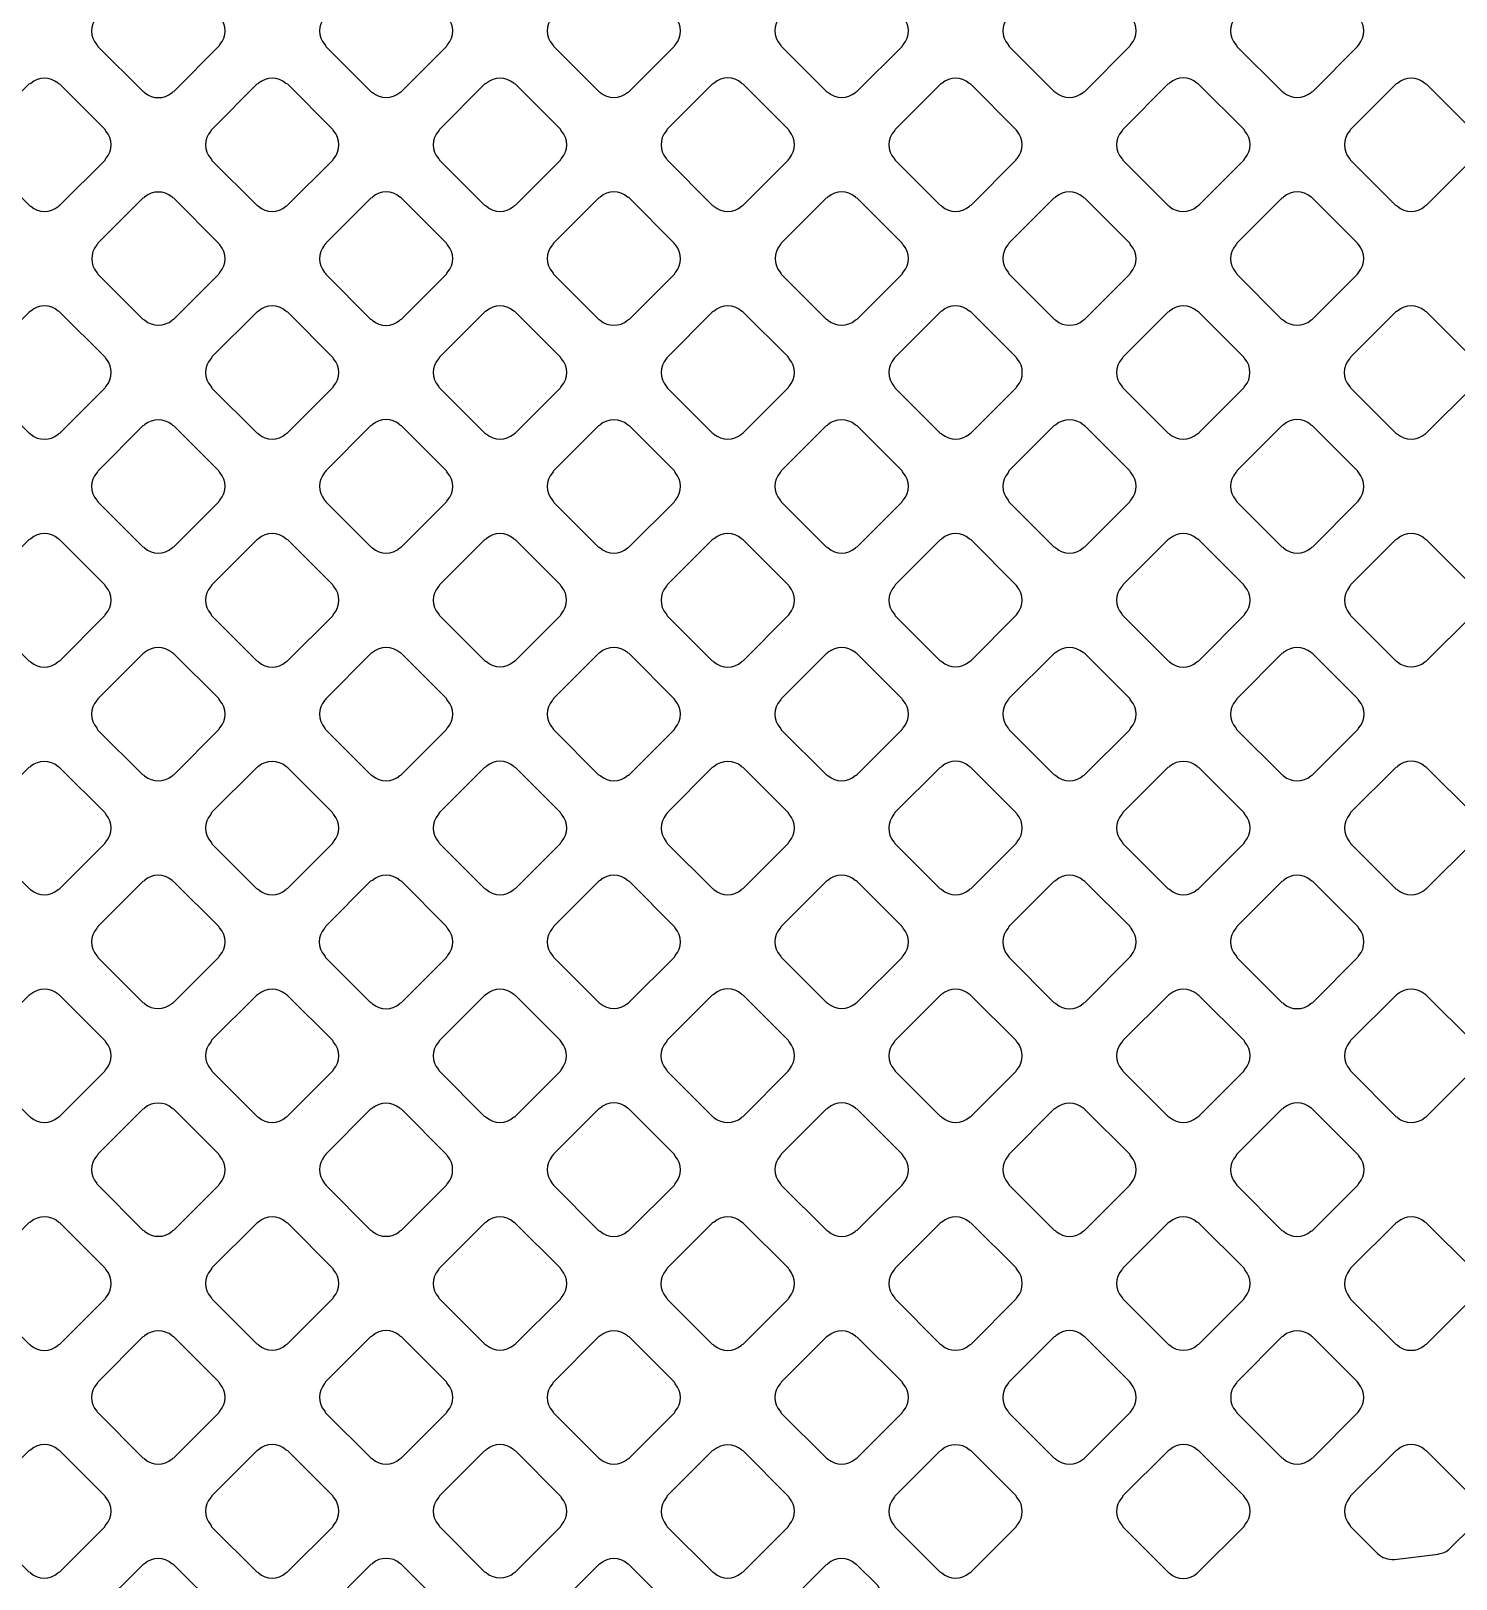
# Model space of a CAD drawing. Extents: x 3811 to 4077, y -444 to -307.
# Drawn here: x 3993.058 to 3994.406, y -382.232 to -380.767 of the extents above; entities that cross this region are included whole.
import ezdxf

# ---------------------------------------------------------------- set-up
doc = ezdxf.new("R2010")
doc.units = 0
doc.layers.add('gbr-dxf', color=7, linetype='Continuous')

msp = doc.modelspace()

# ---------------------------------------------------------------- linework, layer by layer
at = {"layer": 'gbr-dxf', "linetype": 'Continuous'}
for points in [[(3993.1199, -380.7546, 0.379249), (3993.1199, -380.7805, -0.092348), (3993.1209, -380.7821), (3993.1634, -380.8246, -0.10399), (3993.1652, -380.8257, 0.379308), (3993.1911, -380.8257, -0.09601), (3993.1928, -380.8247), (3993.2355, -380.782, -0.095916), (3993.2364, -380.7804, 0.379422), (3993.2364, -380.7545, -0.087784), (3993.2355, -380.753), (3993.1927, -380.7102, -0.092233), (3993.1912, -380.7093, 0.3795), (3993.1652, -380.7092, -0.096969), (3993.1636, -380.7102), (3993.1209, -380.7529, -0.096509)], [(3993.3355, -380.7545, 0.379605), (3993.3356, -380.7804, -0.103917), (3993.3366, -380.7822), (3993.379, -380.8246, -0.10046), (3993.3807, -380.8256, 0.37981), (3993.4067, -380.8256, -0.096625), (3993.4083, -380.8247), (3993.4509, -380.7821, -0.096111), (3993.4518, -380.7805, 0.37981), (3993.4518, -380.7545, -0.107999), (3993.4508, -380.7526), (3993.4084, -380.7102, -0.096314), (3993.4067, -380.7092, 0.379297), (3993.3808, -380.7092, -0.096355), (3993.3791, -380.7102), (3993.3365, -380.7528, -0.096423)], [(3993.551, -380.7804, -0.096475), (3993.552, -380.782), (3993.5946, -380.8246, -0.092187), (3993.5962, -380.8256, 0.37889), (3993.6221, -380.8256, -0.096117), (3993.6238, -380.8246), (3993.6664, -380.782, -0.095895), (3993.6674, -380.7803, 0.379201), (3993.6673, -380.7544, -0.10047), (3993.6663, -380.7527), (3993.624, -380.7103, -0.10399), (3993.6222, -380.7093, 0.379731), (3993.5962, -380.7093, -0.096458), (3993.5946, -380.7103), (3993.552, -380.7528, -0.096857), (3993.5511, -380.7544, 0.3795)], [(3993.7665, -380.7803, -0.10047), (3993.7675, -380.782), (3993.8101, -380.8246, -0.096332), (3993.8118, -380.8256, 0.37981), (3993.8377, -380.8256, -0.096625), (3993.8394, -380.8246), (3993.8819, -380.7821, -0.096111), (3993.8829, -380.7805, 0.37981), (3993.8829, -380.7545, -0.096458), (3993.8819, -380.7529), (3993.8393, -380.7103, -0.100499), (3993.8376, -380.7093, 0.379731), (3993.8116, -380.7093, -0.096458), (3993.81, -380.7103), (3993.7675, -380.7527, -0.096627), (3993.7665, -380.7543, 0.379731)], [(3993.9821, -380.7804, -0.104392), (3993.9831, -380.7822), (3994.0254, -380.8246, -0.100151), (3994.0272, -380.8256, 0.379308), (3994.0531, -380.8256, -0.09601), (3994.0548, -380.8247), (3994.0974, -380.782, -0.096227), (3994.0984, -380.7803, 0.379191), (3994.0984, -380.7544, -0.092029), (3994.0974, -380.7528), (3994.0548, -380.7102, -0.096539), (3994.0532, -380.7093, 0.379249), (3994.0272, -380.7093, -0.096458), (3994.0256, -380.7103), (3993.983, -380.7528, -0.096627), (3993.9821, -380.7545, 0.379731)], [(3994.1975, -380.7803, -0.104392), (3994.1986, -380.7821), (3994.2411, -380.8246, -0.100476), (3994.2428, -380.8256, 0.37981), (3994.2688, -380.8256, -0.096625), (3994.2704, -380.8247), (3994.3129, -380.7822, -0.096332), (3994.3139, -380.7805, 0.37981), (3994.3139, -380.7545, -0.108153), (3994.3128, -380.7527), (3994.2703, -380.7102, -0.096111), (3994.2687, -380.7092, 0.379731), (3994.2427, -380.7092, -0.096458), (3994.2411, -380.7102), (3994.1985, -380.7527, -0.096627), (3994.1975, -380.7544, 0.379731)], [(3993.0122, -380.8882, -0.09253), (3993.0132, -380.8898), (3993.0559, -380.9325, -0.088207), (3993.0574, -380.9334, 0.379308), (3993.0834, -380.9335, -0.096117), (3993.085, -380.9325), (3993.1277, -380.8898, -0.096227), (3993.1286, -380.8882, 0.379191), (3993.1286, -380.8623, -0.087916), (3993.1277, -380.8608), (3993.0849, -380.818, -0.092187), (3993.0833, -380.817, 0.379249), (3993.0574, -380.8171, -0.096458), (3993.0557, -380.818), (3993.0132, -380.8606, -0.096857), (3993.0122, -380.8622, 0.379731)], [(3993.2277, -380.8623, 0.379605), (3993.2278, -380.8882, -0.104293), (3993.2288, -380.89), (3993.2712, -380.9324, -0.100824), (3993.2729, -380.9334, 0.37981), (3993.2989, -380.9334, -0.096625), (3993.3005, -380.9325), (3993.3432, -380.8898, -0.096332), (3993.3441, -380.8882, 0.37981), (3993.3441, -380.8622, -0.092348), (3993.3432, -380.8607), (3993.3006, -380.818, -0.096111), (3993.2989, -380.8171, 0.379297), (3993.273, -380.817, -0.096367), (3993.2713, -380.818), (3993.2287, -380.8606, -0.096423)], [(3993.4432, -380.8882, -0.096117), (3993.4442, -380.8898), (3993.4866, -380.9323, -0.107634), (3993.4885, -380.9333, 0.37889), (3993.5144, -380.9333, -0.096117), (3993.5161, -380.9323), (3993.5586, -380.8897, -0.095895), (3993.5596, -380.8881, 0.378934), (3993.5596, -380.8622, -0.100154), (3993.5586, -380.8605), (3993.5162, -380.818, -0.103746), (3993.5144, -380.817, 0.379206), (3993.4885, -380.817, -0.096723), (3993.4868, -380.818), (3993.4442, -380.8606, -0.096627), (3993.4432, -380.8622, 0.3795)], [(3993.6587, -380.8881, -0.087916), (3993.6596, -380.8896), (3993.7026, -380.9326, -0.083), (3993.704, -380.9335, 0.379169), (3993.7299, -380.9334, -0.096625), (3993.7316, -380.9325), (3993.7742, -380.8898, -0.096111), (3993.7752, -380.8881, 0.37981), (3993.7752, -380.8622, -0.09253), (3993.7743, -380.8606), (3993.7316, -380.8179, -0.096423), (3993.7299, -380.8169, 0.379731), (3993.704, -380.8169, -0.096458), (3993.7023, -380.8179), (3993.6597, -380.8605, -0.096627), (3993.6587, -380.8622, 0.379523)], [(3993.8743, -380.8882, -0.087613), (3993.8752, -380.8897), (3993.9178, -380.9323, -0.100073), (3993.9195, -380.9333, 0.379201), (3993.9455, -380.9333, -0.096625), (3993.9471, -380.9323), (3993.9896, -380.8898, -0.096111), (3993.9906, -380.8882, 0.379451), (3993.9906, -380.8622, -0.092029), (3993.9896, -380.8606), (3993.947, -380.818, -0.096539), (3993.9454, -380.8171, 0.379249), (3993.9195, -380.8171, -0.096458), (3993.9178, -380.8181), (3993.8753, -380.8606, -0.096627), (3993.8743, -380.8622, 0.3795)], [(3994.0897, -380.8622, 0.379249), (3994.0897, -380.8882, -0.096625), (3994.0907, -380.8898), (3994.1334, -380.9325, -0.092233), (3994.1349, -380.9335, 0.37981), (3994.1609, -380.9335, -0.095956), (3994.1626, -380.9325), (3994.2053, -380.8898, -0.096111), (3994.2063, -380.8881, 0.379308), (3994.2063, -380.8622, -0.083262), (3994.2054, -380.8608), (3994.1624, -380.8178, -0.087865), (3994.1609, -380.8169, 0.379112), (3994.135, -380.8169, -0.096614), (3994.1334, -380.8179), (3994.0907, -380.8606, -0.096195)], [(3994.3053, -380.8882, -0.096723), (3994.3063, -380.8899), (3994.3487, -380.9322, -0.108515), (3994.3505, -380.9333, 0.37981), (3994.3765, -380.9333, -0.095956), (3994.3781, -380.9323), (3994.4206, -380.8898, -0.096111), (3994.4216, -380.8882, 0.37981), (3994.4216, -380.8622, -0.099964), (3994.4206, -380.8605), (3994.3783, -380.8181, -0.104264), (3994.3765, -380.8171, 0.379731), (3994.3505, -380.8171, -0.096723), (3994.3488, -380.8181), (3994.3063, -380.8606, -0.096627), (3994.3053, -380.8622, 0.379731)], [(3993.12, -380.996, -0.087946), (3993.1209, -380.9975), (3993.1635, -381.0401, -0.100442), (3993.1653, -381.0411, 0.379422), (3993.1912, -381.0411, -0.096625), (3993.1929, -381.0401), (3993.2354, -380.9976, -0.096111), (3993.2363, -380.996, 0.379451), (3993.2363, -380.97, -0.092029), (3993.2354, -380.9685), (3993.1927, -380.9258, -0.095895), (3993.1911, -380.9248, 0.378645), (3993.1652, -380.9248, -0.096355), (3993.1635, -380.9258), (3993.121, -380.9684, -0.096423), (3993.12, -380.97, 0.378964)], [(3993.3355, -380.996, -0.10047), (3993.3365, -380.9977), (3993.3789, -381.0402, -0.096111), (3993.3806, -381.0412, 0.379308), (3993.4065, -381.0412, -0.09601), (3993.4082, -381.0402), (3993.4508, -380.9975, -0.096328), (3993.4518, -380.9959, 0.378952), (3993.4518, -380.97, -0.09601), (3993.4509, -380.9683), (3993.4081, -380.9256, -0.083374), (3993.4067, -380.9247, 0.37947), (3993.3808, -380.9247, -0.096723), (3993.3791, -380.9257), (3993.3365, -380.9684, -0.096627), (3993.3355, -380.97, 0.379731)], [(3993.551, -380.9699, 0.379249), (3993.551, -380.9959, -0.104293), (3993.552, -380.9977), (3993.5945, -381.0401, -0.100824), (3993.5962, -381.0411, 0.37981), (3993.6222, -381.0411, -0.096625), (3993.6238, -381.0402), (3993.6664, -380.9976, -0.096111), (3993.6674, -380.996, 0.379451), (3993.6674, -380.97, -0.107475), (3993.6663, -380.9682), (3993.6238, -380.9256, -0.095824), (3993.6221, -380.9247, 0.378939), (3993.5962, -380.9247, -0.096614), (3993.5946, -380.9257), (3993.5519, -380.9683, -0.096527)], [(3993.7666, -380.9959, -0.096475), (3993.7675, -380.9976), (3993.8101, -381.0402, -0.092244), (3993.8117, -381.0411, 0.379201), (3993.8376, -381.0411, -0.096625), (3993.8393, -381.0401), (3993.8819, -380.9975, -0.096111), (3993.8829, -380.9959, 0.379308), (3993.8829, -380.9699, -0.100402), (3993.8819, -380.9682), (3993.8395, -380.9258, -0.104677), (3993.8377, -380.9248, 0.37947), (3993.8117, -380.9248, -0.096458), (3993.8101, -380.9258), (3993.7675, -380.9683, -0.096857), (3993.7666, -380.97, 0.3795)], [(3993.982, -380.9699, 0.379249), (3993.9821, -380.9958, -0.10047), (3993.9831, -380.9976), (3994.0257, -381.0401, -0.096111), (3994.0273, -381.0411, 0.37981), (3994.0533, -381.0411, -0.095956), (3994.0549, -381.0401), (3994.0974, -380.9977, -0.096332), (3994.0984, -380.996, 0.379308), (3994.0984, -380.9701, -0.095968), (3994.0974, -380.9684), (3994.0548, -380.9258, -0.100093), (3994.0531, -380.9248, 0.379112), (3994.0271, -380.9248, -0.096614), (3994.0255, -380.9258), (3993.983, -380.9682, -0.096195)], [(3994.1976, -380.996, -0.100399), (3994.1986, -380.9977), (3994.241, -381.0402, -0.096627), (3994.2427, -381.0411, 0.37981), (3994.2686, -381.0411, -0.096625), (3994.2703, -381.0402), (3994.3129, -380.9976, -0.096332), (3994.3139, -380.9959, 0.37981), (3994.3139, -380.9699, -0.096625), (3994.3129, -380.9683), (3994.2702, -380.9256, -0.083651), (3994.2688, -380.9247, 0.379731), (3994.2428, -380.9247, -0.096458), (3994.2412, -380.9257), (3994.1985, -380.9684, -0.096857), (3994.1976, -380.97, 0.379731)], [(3993.0122, -381.0779, 0.378889), (3993.0122, -381.1038, -0.087947), (3993.0131, -381.1053), (3993.0559, -381.1481, -0.083596), (3993.0574, -381.149, 0.379639), (3993.0833, -381.149, -0.096625), (3993.085, -381.148), (3993.1277, -381.1053, -0.096111), (3993.1287, -381.1037, 0.379451), (3993.1287, -381.0777, -0.092029), (3993.1277, -381.0761), (3993.0851, -381.0335, -0.095895), (3993.0834, -381.0325, 0.378645), (3993.0575, -381.0325, -0.096355), (3993.0559, -381.0335), (3993.0131, -381.0762, -0.095997)], [(3993.2278, -381.1037, -0.10047), (3993.2288, -381.1054), (3993.2713, -381.1478, -0.096111), (3993.2729, -381.1488, 0.37981), (3993.2989, -381.1488, -0.095956), (3993.3005, -381.1478), (3993.343, -381.1053, -0.096332), (3993.344, -381.1037, 0.37981), (3993.344, -381.0777, -0.096625), (3993.343, -381.0761), (3993.3006, -381.0336, -0.100151), (3993.2988, -381.0326, 0.379731), (3993.2729, -381.0326, -0.096458), (3993.2712, -381.0336), (3993.2288, -381.076, -0.096627), (3993.2278, -381.0777, 0.379731)], [(3993.4431, -381.1037, -0.092139), (3993.4441, -381.1053), (3993.4867, -381.1479, -0.104264), (3993.4885, -381.1489, 0.37981), (3993.5144, -381.1489, -0.096625), (3993.5161, -381.1479), (3993.5587, -381.1053, -0.096111), (3993.5597, -381.1037, 0.37981), (3993.5597, -381.0777, -0.088014), (3993.5588, -381.0762), (3993.5159, -381.0334, -0.092289), (3993.5144, -381.0325, 0.379731), (3993.4884, -381.0325, -0.096723), (3993.4868, -381.0335), (3993.4441, -381.0761, -0.096627), (3993.4431, -381.0778, 0.379731)], [(3993.6588, -381.1037, -0.10047), (3993.6598, -381.1054), (3993.7023, -381.1479, -0.096111), (3993.7039, -381.1489, 0.37981), (3993.7299, -381.1489, -0.095956), (3993.7315, -381.1479), (3993.7741, -381.1053, -0.096332), (3993.7751, -381.1036, 0.379511), (3993.7751, -381.0777, -0.096117), (3993.7742, -381.076), (3993.7316, -381.0335, -0.099933), (3993.7299, -381.0325, 0.379206), (3993.704, -381.0325, -0.096723), (3993.7023, -381.0335), (3993.6598, -381.0761, -0.096627), (3993.6588, -381.0777, 0.379731)], [(3993.8742, -381.1037, -0.083622), (3993.8751, -381.1051), (3993.9179, -381.148, -0.095686), (3993.9196, -381.1489, 0.379169), (3993.9455, -381.1489, -0.096625), (3993.9471, -381.1479), (3993.9897, -381.1053, -0.096332), (3993.9907, -381.1037, 0.37981), (3993.9907, -381.0777, -0.096723), (3993.9897, -381.0761), (3993.9471, -381.0335, -0.100519), (3993.9454, -381.0325, 0.379731), (3993.9194, -381.0325, -0.096458), (3993.9178, -381.0335), (3993.8752, -381.0761, -0.096627), (3993.8742, -381.0777, 0.379523)], [(3994.0898, -381.1037, -0.091954), (3994.0908, -381.1053), (3994.1335, -381.148, -0.087638), (3994.1349, -381.1489, 0.37981), (3994.1609, -381.1489, -0.096625), (3994.1626, -381.1479), (3994.2051, -381.1053, -0.096111), (3994.2061, -381.1037, 0.37981), (3994.2061, -381.0777, -0.088014), (3994.2052, -381.0762), (3994.1625, -381.0335, -0.092289), (3994.161, -381.0326, 0.379731), (3994.135, -381.0326, -0.096723), (3994.1333, -381.0336), (3994.0908, -381.0761, -0.096857), (3994.0898, -381.0777, 0.379731)], [(3994.3052, -381.1037, -0.092052), (3994.3061, -381.1053), (3994.3488, -381.1479, -0.103973), (3994.3506, -381.1489, 0.379422), (3994.3765, -381.1489, -0.096625), (3994.3782, -381.1479), (3994.4208, -381.1053, -0.096332), (3994.4217, -381.1037, 0.379451), (3994.4218, -381.0777, -0.087613), (3994.4208, -381.0762), (3994.378, -381.0334, -0.091578), (3994.3764, -381.0324, 0.379249), (3994.3505, -381.0325, -0.096723), (3994.3488, -381.0335), (3994.3062, -381.0761, -0.096627), (3994.3052, -381.0778, 0.379357)], [(3993.1199, -381.1856, 0.379249), (3993.1199, -381.2116, -0.083792), (3993.1208, -381.213), (3993.1635, -381.2556, -0.096627), (3993.1651, -381.2566, 0.37981), (3993.1911, -381.2566, -0.096625), (3993.1927, -381.2556), (3993.2354, -381.213, -0.096111), (3993.2363, -381.2114, 0.379451), (3993.2363, -381.1854, -0.096259), (3993.2354, -381.1838), (3993.1929, -381.1413, -0.100073), (3993.1911, -381.1403, 0.378939), (3993.1652, -381.1403, -0.096259), (3993.1636, -381.1413), (3993.1209, -381.184, -0.096539)], [(3993.3355, -381.2114, -0.096475), (3993.3365, -381.213), (3993.3791, -381.2557, -0.092289), (3993.3807, -381.2567, 0.37981), (3993.4067, -381.2567, -0.096625), (3993.4083, -381.2557), (3993.4508, -381.2132, -0.096332), (3993.4518, -381.2116, 0.37981), (3993.4518, -381.1856, -0.10047), (3993.4508, -381.1839), (3993.4081, -381.1412, -0.088202), (3993.4066, -381.1402, 0.379731), (3993.3806, -381.1402, -0.096458), (3993.379, -381.1412), (3993.3365, -381.1838, -0.096627), (3993.3355, -381.1854, 0.379731)], [(3993.551, -381.2115, -0.103999), (3993.552, -381.2133), (3993.5944, -381.2557, -0.099849), (3993.5962, -381.2567, 0.37889), (3993.6221, -381.2567, -0.096117), (3993.6237, -381.2557), (3993.6664, -381.213, -0.095895), (3993.6674, -381.2114, 0.379201), (3993.6673, -381.1854, -0.092348), (3993.6664, -381.1839), (3993.6238, -381.1413, -0.096111), (3993.6222, -381.1403, 0.379731), (3993.5962, -381.1403, -0.096458), (3993.5946, -381.1413), (3993.552, -381.1839, -0.096627), (3993.551, -381.1855, 0.3795)], [(3993.7665, -381.2114, -0.108153), (3993.7676, -381.2132), (3993.81, -381.2556, -0.10399), (3993.8118, -381.2566, 0.37981), (3993.8377, -381.2566, -0.095956), (3993.8394, -381.2557), (3993.8819, -381.2131, -0.096332), (3993.8829, -381.2115, 0.379511), (3993.8829, -381.1855, -0.104473), (3993.8819, -381.1837), (3993.8394, -381.1413, -0.107923), (3993.8376, -381.1403, 0.379206), (3993.8116, -381.1403, -0.096458), (3993.81, -381.1413), (3993.7675, -381.1837, -0.096627), (3993.7665, -381.1854, 0.379731)], [(3993.9821, -381.1855, 0.378939), (3993.9821, -381.2114, -0.096614), (3993.983, -381.2131), (3994.0256, -381.2557, -0.092413), (3994.0272, -381.2566, 0.379201), (3994.0532, -381.2566, -0.095956), (3994.0548, -381.2556), (3994.0974, -381.213, -0.096111), (3994.0984, -381.2114, 0.37981), (3994.0984, -381.1854, -0.100399), (3994.0974, -381.1837), (3994.055, -381.1414, -0.104691), (3994.0532, -381.1403, 0.3795), (3994.0273, -381.1403, -0.096614), (3994.0256, -381.1413), (3993.983, -381.1839, -0.096539)], [(3994.1975, -381.2114, -0.096117), (3994.1985, -381.213), (3994.2413, -381.2557, -0.091578), (3994.2428, -381.2567, 0.379201), (3994.2688, -381.2567, -0.096625), (3994.2704, -381.2557), (3994.3129, -381.2132, -0.096111), (3994.3139, -381.2116, 0.379451), (3994.3139, -381.1856, -0.100588), (3994.3129, -381.1839), (3994.2701, -381.1411, -0.087648), (3994.2687, -381.1402, 0.379249), (3994.2427, -381.1402, -0.096458), (3994.2411, -381.1412), (3994.1985, -381.1838, -0.096627), (3994.1976, -381.1854, 0.3795)], [(3993.0121, -381.3193, -0.100266), (3993.0131, -381.321), (3993.0556, -381.3635, -0.095701), (3993.0573, -381.3645, 0.379169), (3993.0832, -381.3645, -0.095956), (3993.0849, -381.3635), (3993.1276, -381.3208, -0.096332), (3993.1285, -381.3192, 0.37981), (3993.1285, -381.2932, -0.096625), (3993.1276, -381.2916), (3993.0851, -381.2491, -0.100151), (3993.0834, -381.2481, 0.379731), (3993.0574, -381.2481, -0.096458), (3993.0557, -381.2491), (3993.0131, -381.2917, -0.096627), (3993.0121, -381.2934, 0.379523)], [(3993.2277, -381.3192, -0.096507), (3993.2286, -381.3208), (3993.2714, -381.3635, -0.092398), (3993.2729, -381.3645, 0.379422), (3993.2989, -381.3645, -0.096625), (3993.3005, -381.3635), (3993.3432, -381.3209, -0.096111), (3993.3441, -381.3192, 0.379308), (3993.3442, -381.2933, -0.099971), (3993.3432, -381.2916), (3993.3006, -381.249, -0.103973), (3993.2988, -381.248, 0.37947), (3993.2729, -381.248, -0.096723), (3993.2712, -381.249), (3993.2287, -381.2916, -0.096857), (3993.2277, -381.2932, 0.379357)], [(3993.4432, -381.2933, 0.379249), (3993.4432, -381.3192, -0.088014), (3993.4442, -381.3207), (3993.4867, -381.3633, -0.100824), (3993.4885, -381.3643, 0.37981), (3993.5144, -381.3643, -0.096625), (3993.5161, -381.3633), (3993.5586, -381.3208, -0.096332), (3993.5595, -381.3192, 0.379308), (3993.5596, -381.2933, -0.092052), (3993.5586, -381.2917), (3993.516, -381.2491, -0.096328), (3993.5144, -381.2481, 0.379112), (3993.4884, -381.2481, -0.096614), (3993.4868, -381.2491), (3993.4442, -381.2917, -0.096539)], [(3993.6587, -381.3192, -0.096625), (3993.6596, -381.3209), (3993.7023, -381.3636, -0.092233), (3993.7039, -381.3645, 0.37981), (3993.7299, -381.3645, -0.095956), (3993.7315, -381.3635), (3993.7742, -381.3208, -0.096332), (3993.7752, -381.3192, 0.37981), (3993.7752, -381.2932, -0.083317), (3993.7743, -381.2918), (3993.7314, -381.2489, -0.088202), (3993.7299, -381.248, 0.379731), (3993.704, -381.248, -0.096458), (3993.7023, -381.2489), (3993.6596, -381.2916, -0.096627), (3993.6587, -381.2933, 0.379731)], [(3993.8743, -381.3192, -0.096458), (3993.8753, -381.3209), (3993.9176, -381.3633, -0.108174), (3993.9195, -381.3643, 0.37981), (3993.9455, -381.3643, -0.096625), (3993.9471, -381.3633), (3993.9896, -381.3208, -0.096111), (3993.9906, -381.3192, 0.379511), (3993.9906, -381.2932, -0.100575), (3993.9896, -381.2915), (3993.9472, -381.2491, -0.104029), (3993.9454, -381.2481, 0.379206), (3993.9195, -381.2481, -0.096723), (3993.9178, -381.2491), (3993.8753, -381.2916, -0.096857), (3993.8743, -381.2933, 0.379731)], [(3994.0897, -381.3192, -0.08785), (3994.0906, -381.3207), (3994.1336, -381.3636, -0.083725), (3994.135, -381.3645, 0.379201), (3994.1609, -381.3645, -0.095956), (3994.1626, -381.3635), (3994.2053, -381.3208, -0.096111), (3994.2063, -381.3192, 0.379308), (3994.2063, -381.2932, -0.092315), (3994.2053, -381.2917), (3994.1626, -381.2489, -0.096527), (3994.1609, -381.248, 0.37947), (3994.135, -381.248, -0.096458), (3994.1333, -381.2489), (3994.0907, -381.2916, -0.096857), (3994.0897, -381.2932, 0.3795)], [(3994.3053, -381.3192, -0.087613), (3994.3062, -381.3207), (3994.3489, -381.3634, -0.099849), (3994.3506, -381.3644, 0.378633), (3994.3766, -381.3644, -0.096261), (3994.3782, -381.3635), (3994.4208, -381.3209, -0.096036), (3994.4217, -381.3192, 0.378798), (3994.4217, -381.2933, -0.092315), (3994.4208, -381.2918), (3994.3781, -381.2491, -0.095916), (3994.3765, -381.2481, 0.379778), (3994.3505, -381.2481, -0.096458), (3994.3488, -381.2491), (3994.3063, -381.2916, -0.096627), (3994.3053, -381.2933, 0.3795)], [(3993.1198, -381.427, -0.095883), (3993.1207, -381.4287), (3993.1633, -381.4712, -0.107585), (3993.1652, -381.4723, 0.378847), (3993.1911, -381.4723, -0.096117), (3993.1927, -381.4713), (3993.2354, -381.4286, -0.096206), (3993.2364, -381.427, 0.379201), (3993.2363, -381.4011, -0.100399), (3993.2353, -381.3993), (3993.1928, -381.3568, -0.10437), (3993.191, -381.3558, 0.379762), (3993.1651, -381.3558, -0.096225), (3993.1634, -381.3568), (3993.1208, -381.3994, -0.096527), (3993.1198, -381.4011, 0.378789)], [(3993.3355, -381.427, -0.092348), (3993.3364, -381.4286), (3993.3791, -381.4713, -0.088202), (3993.3806, -381.4722, 0.37981), (3993.4066, -381.4722, -0.095956), (3993.4082, -381.4712), (3993.4508, -381.4286, -0.096332), (3993.4518, -381.4269, 0.37981), (3993.4518, -381.401, -0.104392), (3993.4508, -381.3992), (3993.4083, -381.3567, -0.092233), (3993.4067, -381.3558, 0.379731), (3993.3808, -381.3558, -0.096458), (3993.3791, -381.3567), (3993.3365, -381.3994, -0.096627), (3993.3355, -381.4011, 0.379731)], [(3993.551, -381.4269, -0.095968), (3993.5519, -381.4285), (3993.5947, -381.4713, -0.092456), (3993.5963, -381.4722, 0.379422), (3993.6222, -381.4722, -0.095956), (3993.6238, -381.4712), (3993.6663, -381.4287, -0.096111), (3993.6673, -381.4271, 0.37981), (3993.6673, -381.4011, -0.100399), (3993.6663, -381.3994), (3993.6236, -381.3567, -0.088207), (3993.6221, -381.3558, 0.379357), (3993.5962, -381.3557, -0.096614), (3993.5945, -381.3567), (3993.552, -381.3993, -0.096527), (3993.551, -381.4009, 0.379)], [(3993.7665, -381.427, -0.103917), (3993.7676, -381.4288), (3993.8099, -381.4712, -0.10046), (3993.8117, -381.4722, 0.37981), (3993.8376, -381.4722, -0.096625), (3993.8393, -381.4712), (3993.8819, -381.4286, -0.096111), (3993.8829, -381.4269, 0.37981), (3993.8829, -381.401, -0.09253), (3993.8819, -381.3994), (3993.8393, -381.3568, -0.096627), (3993.8377, -381.3558, 0.379731), (3993.8117, -381.3558, -0.096723), (3993.8101, -381.3568), (3993.7675, -381.3994, -0.096857), (3993.7665, -381.401, 0.379731)], [(3993.982, -381.4268, -0.107803), (3993.9831, -381.4287), (3994.0255, -381.4711, -0.103973), (3994.0273, -381.4722, 0.379422), (3994.0533, -381.4722, -0.096625), (3994.0549, -381.4712), (3994.0974, -381.4287, -0.096111), (3994.0984, -381.427, 0.379511), (3994.0984, -381.4011, -0.104256), (3994.0974, -381.3993), (3994.055, -381.3568, -0.108072), (3994.0531, -381.3558, 0.378645), (3994.0272, -381.3558, -0.095862), (3994.0255, -381.3568), (3993.983, -381.3993, -0.096423), (3993.982, -381.4009, 0.379)], [(3994.1975, -381.4011, 0.378406), (3994.1975, -381.427, -0.087946), (3994.1984, -381.4285), (3994.2414, -381.4714, -0.08311), (3994.2428, -381.4723, 0.378547), (3994.2687, -381.4723, -0.095883), (3994.2703, -381.4713), (3994.3131, -381.4286, -0.095628), (3994.3141, -381.4269, 0.379011), (3994.3141, -381.401, -0.092315), (3994.3131, -381.3994), (3994.2704, -381.3568, -0.096527), (3994.2688, -381.3558, 0.379083), (3994.2428, -381.3558, -0.09601), (3994.2412, -381.3567), (3994.1985, -381.3995, -0.096301)], [(3993.0121, -381.5347, -0.096625), (3993.0131, -381.5364), (3993.0558, -381.5791, -0.092072), (3993.0573, -381.58, 0.37981), (3993.0833, -381.58, -0.096625), (3993.085, -381.5791), (3993.1276, -381.5364, -0.096332), (3993.1286, -381.5348, 0.379511), (3993.1286, -381.5088, -0.083226), (3993.1277, -381.5074), (3993.0847, -381.4645, -0.087645), (3993.0832, -381.4636, 0.379206), (3993.0573, -381.4636, -0.096458), (3993.0557, -381.4646), (3993.0131, -381.5071, -0.096627), (3993.0121, -381.5088, 0.379731)], [(3993.2277, -381.5089, 0.37903), (3993.2277, -381.5348, -0.107964), (3993.2287, -381.5367), (3993.271, -381.579, -0.103598), (3993.2728, -381.58, 0.379169), (3993.2988, -381.58, -0.096625), (3993.3004, -381.579), (3993.343, -381.5364, -0.096111), (3993.344, -381.5347, 0.379451), (3993.344, -381.5088, -0.104473), (3993.343, -381.507), (3993.3007, -381.4647, -0.10739), (3993.2988, -381.4636, 0.378939), (3993.2729, -381.4636, -0.096259), (3993.2712, -381.4646), (3993.2286, -381.5072, -0.095895)], [(3993.4431, -381.5348, -0.083317), (3993.444, -381.5362), (3993.4868, -381.579, -0.096111), (3993.4885, -381.58, 0.37981), (3993.5144, -381.58, -0.095956), (3993.5161, -381.579), (3993.5587, -381.5364, -0.096332), (3993.5597, -381.5347, 0.37981), (3993.5597, -381.5088, -0.096625), (3993.5587, -381.5071), (3993.5161, -381.4645, -0.100151), (3993.5144, -381.4635, 0.379731), (3993.4884, -381.4635, -0.096458), (3993.4868, -381.4645), (3993.4441, -381.5072, -0.096627), (3993.4431, -381.5088, 0.379731)], [(3993.6588, -381.5347, -0.09253), (3993.6597, -381.5363), (3993.7024, -381.579, -0.088207), (3993.7039, -381.5799, 0.37981), (3993.7299, -381.5799, -0.096625), (3993.7315, -381.5789), (3993.7741, -381.5363, -0.096332), (3993.7751, -381.5347, 0.37981), (3993.7751, -381.5087, -0.087784), (3993.7742, -381.5072), (3993.7315, -381.4646, -0.092233), (3993.7299, -381.4636, 0.379731), (3993.704, -381.4636, -0.096458), (3993.7023, -381.4646), (3993.6598, -381.5071, -0.096857), (3993.6588, -381.5088, 0.379731)], [(3993.8741, -381.5348, -0.092162), (3993.8751, -381.5363), (3993.9177, -381.579, -0.103923), (3993.9195, -381.58, 0.379201), (3993.9455, -381.58, -0.096625), (3993.9471, -381.579), (3993.9897, -381.5364, -0.096111), (3993.9907, -381.5347, 0.379451), (3993.9907, -381.5088, -0.087916), (3993.9898, -381.5073), (3993.947, -381.4644, -0.092187), (3993.9454, -381.4635, 0.379249), (3993.9195, -381.4635, -0.096458), (3993.9178, -381.4645), (3993.8751, -381.5072, -0.096627), (3993.8742, -381.5088, 0.3795)], [(3994.0898, -381.5347, -0.100076), (3994.0908, -381.5364), (3994.1334, -381.579, -0.096328), (3994.1351, -381.58, 0.378897), (3994.161, -381.58, -0.096031), (3994.1626, -381.5791), (3994.2053, -381.5364, -0.096036), (3994.2063, -381.5347, 0.378798), (3994.2063, -381.5088, -0.096323), (3994.2053, -381.5072), (3994.1627, -381.4646, -0.100254), (3994.161, -381.4636, 0.379778), (3994.135, -381.4636, -0.096723), (3994.1334, -381.4646), (3994.0908, -381.5071, -0.096627), (3994.0898, -381.5088, 0.379357)], [(3994.3053, -381.5348, -0.087881), (3994.3062, -381.5363), (3994.3491, -381.5792, -0.083549), (3994.3505, -381.5801, 0.379052), (3994.3765, -381.5801, -0.096117), (3994.3781, -381.5791), (3994.4209, -381.5363, -0.0953), (3994.4218, -381.5347, 0.379163), (3994.4218, -381.5088, -0.09253), (3994.4209, -381.5072), (3994.3782, -381.4645, -0.096627), (3994.3766, -381.4636, 0.379141), (3994.3506, -381.4635, -0.095487), (3994.349, -381.4645), (3994.3063, -381.5072, -0.095895), (3994.3053, -381.5089, 0.378518)], [(3993.1199, -381.6426, -0.096117), (3993.1209, -381.6442), (3993.1635, -381.6868, -0.09197), (3993.1651, -381.6878, 0.37889), (3993.191, -381.6877, -0.096117), (3993.1926, -381.6868), (3993.2353, -381.6441, -0.095895), (3993.2363, -381.6425, 0.378934), (3993.2363, -381.6165, -0.082876), (3993.2354, -381.6151), (3993.1925, -381.5723, -0.087645), (3993.1911, -381.5714, 0.379206), (3993.1651, -381.5714, -0.096458), (3993.1635, -381.5724), (3993.1209, -381.6149, -0.096627), (3993.1199, -381.6166, 0.3795)], [(3993.3353, -381.6166, 0.37903), (3993.3354, -381.6425, -0.104215), (3993.3364, -381.6443), (3993.3789, -381.6868, -0.099645), (3993.3806, -381.6878, 0.379169), (3993.4066, -381.6878, -0.095956), (3993.4082, -381.6868), (3993.4508, -381.6442, -0.096332), (3993.4518, -381.6426, 0.379308), (3993.4518, -381.6166, -0.107677), (3993.4508, -381.6148), (3993.4082, -381.5722, -0.096328), (3993.4066, -381.5713, 0.379112), (3993.3807, -381.5713, -0.096614), (3993.379, -381.5722), (3993.3363, -381.6149, -0.096539)], [(3993.551, -381.6425, -0.09601), (3993.552, -381.6441), (3993.5946, -381.6867, -0.092398), (3993.5961, -381.6877, 0.379422), (3993.6221, -381.6877, -0.096625), (3993.6237, -381.6867), (3993.6664, -381.6441, -0.096111), (3993.6673, -381.6424, 0.37981), (3993.6673, -381.6165, -0.099964), (3993.6663, -381.6148), (3993.624, -381.5724, -0.104264), (3993.6222, -381.5714, 0.3795), (3993.5962, -381.5713, -0.096614), (3993.5946, -381.5723), (3993.552, -381.6149, -0.096539), (3993.551, -381.6166, 0.378699)], [(3993.7665, -381.6164, 0.379249), (3993.7665, -381.6424, -0.100399), (3993.7675, -381.6441), (3993.8101, -381.6867, -0.096627), (3993.8118, -381.6877, 0.37981), (3993.8377, -381.6877, -0.096625), (3993.8394, -381.6867), (3993.8819, -381.6442, -0.096332), (3993.8829, -381.6426, 0.379308), (3993.8829, -381.6166, -0.095968), (3993.8819, -381.615), (3993.8393, -381.5723, -0.100093), (3993.8376, -381.5713, 0.379112), (3993.8116, -381.5713, -0.096614), (3993.81, -381.5723), (3993.7675, -381.6148, -0.096539)], [(3993.982, -381.6425, -0.103999), (3993.9831, -381.6443), (3994.0256, -381.6868, -0.100073), (3994.0273, -381.6878, 0.378647), (3994.0532, -381.6878, -0.095383), (3994.0548, -381.6868), (3994.0975, -381.6441, -0.096036), (3994.0985, -381.6425, 0.37829), (3994.0985, -381.6166, -0.091854), (3994.0976, -381.615), (3994.0548, -381.5723, -0.095796), (3994.0532, -381.5713, 0.379347), (3994.0272, -381.5714, -0.096458), (3994.0256, -381.5723), (3993.983, -381.6149, -0.096627), (3993.9821, -381.6165, 0.3795)], [(3994.1976, -381.6425, -0.099643), (3994.1986, -381.6442), (3994.2412, -381.6868, -0.096099), (3994.2428, -381.6878, 0.378309), (3994.2687, -381.6878, -0.095487), (3994.2704, -381.6868), (3994.3131, -381.6441, -0.095701), (3994.314, -381.6425, 0.378841), (3994.314, -381.6166, -0.096475), (3994.313, -381.6149), (3994.2705, -381.5724, -0.100299), (3994.2687, -381.5714, 0.378645), (3994.2428, -381.5714, -0.096355), (3994.2412, -381.5723), (3994.1986, -381.6149, -0.096328), (3994.1976, -381.6166, 0.379175)], [(3993.0122, -381.7503, -0.092348), (3993.0132, -381.7518), (3993.0559, -381.7945, -0.088202), (3993.0573, -381.7954, 0.379308), (3993.0833, -381.7955, -0.09601), (3993.0849, -381.7945), (3993.1276, -381.7518, -0.096227), (3993.1285, -381.7502, 0.378952), (3993.1286, -381.7243, -0.087946), (3993.1276, -381.7228), (3993.0849, -381.6801, -0.092456), (3993.0834, -381.6791, 0.37947), (3993.0574, -381.6791, -0.096458), (3993.0557, -381.6801), (3993.0132, -381.7226, -0.096627), (3993.0122, -381.7243, 0.379731)], [(3993.2277, -381.7243, 0.379249), (3993.2277, -381.7502, -0.104392), (3993.2287, -381.752), (3993.2712, -381.7945, -0.100476), (3993.2729, -381.7955, 0.37981), (3993.2989, -381.7955, -0.096625), (3993.3005, -381.7945), (3993.343, -381.752, -0.096332), (3993.344, -381.7504, 0.379451), (3993.344, -381.7244, -0.092052), (3993.3431, -381.7229), (3993.3003, -381.6801, -0.096206), (3993.2987, -381.6791, 0.378939), (3993.2728, -381.6791, -0.096614), (3993.2711, -381.6801), (3993.2286, -381.7226, -0.096195)], [(3993.4431, -381.7504, -0.096265), (3993.4441, -381.752), (3993.4865, -381.7944, -0.107104), (3993.4884, -381.7955, 0.379169), (3993.5143, -381.7955, -0.095956), (3993.516, -381.7945), (3993.5586, -381.7519, -0.096111), (3993.5595, -381.7502, 0.37981), (3993.5595, -381.7243, -0.100399), (3993.5585, -381.7225), (3993.5162, -381.6802, -0.104691), (3993.5144, -381.6792, 0.379731), (3993.4884, -381.6792, -0.096723), (3993.4868, -381.6801), (3993.4441, -381.7228, -0.096627), (3993.4431, -381.7244, 0.379523)], [(3993.6586, -381.7502, -0.087946), (3993.6596, -381.7517), (3993.7025, -381.7947, -0.083374), (3993.7039, -381.7956, 0.379422), (3993.7299, -381.7956, -0.096625), (3993.7315, -381.7946), (3993.7742, -381.7519, -0.096111), (3993.7752, -381.7502, 0.379308), (3993.7752, -381.7243, -0.092061), (3993.7743, -381.7227), (3993.7316, -381.68, -0.096227), (3993.7299, -381.679, 0.37947), (3993.704, -381.679, -0.096458), (3993.7023, -381.68), (3993.6596, -381.7226, -0.096627), (3993.6587, -381.7243, 0.379357)], [(3993.8743, -381.7243, 0.379249), (3993.8743, -381.7503, -0.088014), (3993.8752, -381.7518), (3993.9179, -381.7944, -0.100824), (3993.9196, -381.7955, 0.379092), (3993.9455, -381.7955, -0.095378), (3993.9472, -381.7945), (3993.9897, -381.7519, -0.095701), (3993.9907, -381.7503, 0.37829), (3993.9907, -381.7244, -0.091842), (3993.9898, -381.7228), (3993.947, -381.6801, -0.095895), (3993.9454, -381.6791, 0.379116), (3993.9195, -381.6791, -0.096614), (3993.9178, -381.6801), (3993.8752, -381.7227, -0.096539)], [(3994.0897, -381.7244, 0.378853), (3994.0898, -381.7504, -0.092162), (3994.0907, -381.7519), (3994.1333, -381.7945, -0.103868), (3994.135, -381.7955, 0.379582), (3994.161, -381.7955, -0.095649), (3994.1626, -381.7945), (3994.2053, -381.7519, -0.096036), (3994.2063, -381.7502, 0.37857), (3994.2063, -381.7243, -0.087946), (3994.2054, -381.7228), (3994.1626, -381.6801, -0.092398), (3994.161, -381.6791, 0.378784), (3994.1351, -381.6791, -0.095383), (3994.1335, -381.6801), (3994.0907, -381.7228, -0.096036)], [(3994.3053, -381.7244, 0.378563), (3994.3054, -381.7503, -0.099971), (3994.3064, -381.752), (3994.349, -381.7946, -0.096328), (3994.3506, -381.7956, 0.379422), (3994.3766, -381.7956, -0.096625), (3994.3782, -381.7946), (3994.4208, -381.752, -0.096332), (3994.4218, -381.7503, 0.379451), (3994.4218, -381.7244, -0.096117), (3994.4208, -381.7227), (3994.3782, -381.6801, -0.099744), (3994.3765, -381.6791, 0.378391), (3994.3506, -381.6791, -0.096355), (3994.3489, -381.6801), (3994.3063, -381.7227, -0.095686)], [(3993.1199, -381.858, -0.087784), (3993.1208, -381.8595), (3993.1635, -381.9022, -0.100151), (3993.1652, -381.9032, 0.37981), (3993.1912, -381.9032, -0.095956), (3993.1929, -381.9022), (3993.2354, -381.8597, -0.096111), (3993.2363, -381.8581, 0.37981), (3993.2363, -381.8321, -0.092418), (3993.2354, -381.8305), (3993.1927, -381.7878, -0.096857), (3993.191, -381.7869, 0.379731), (3993.1651, -381.7869, -0.096458), (3993.1634, -381.7878), (3993.1209, -381.8304, -0.096627), (3993.1199, -381.832, 0.379731)], [(3993.3355, -381.8321, 0.37947), (3993.3355, -381.858, -0.104392), (3993.3365, -381.8598), (3993.3789, -381.9022, -0.100151), (3993.3806, -381.9032, 0.37981), (3993.4066, -381.9032, -0.095956), (3993.4082, -381.9022), (3993.4507, -381.8597, -0.096332), (3993.4517, -381.8581, 0.379451), (3993.4517, -381.8321, -0.092052), (3993.4508, -381.8306), (3993.4082, -381.7879, -0.096206), (3993.4065, -381.787, 0.378699), (3993.3806, -381.787, -0.09601), (3993.379, -381.7879), (3993.3365, -381.8304, -0.096328)], [(3993.5509, -381.858, -0.103884), (3993.5519, -381.8598), (3993.5944, -381.9024, -0.099605), (3993.5961, -381.9034, 0.378847), (3993.6221, -381.9034, -0.096259), (3993.6237, -381.9024), (3993.6664, -381.8597, -0.095895), (3993.6673, -381.8581, 0.37889), (3993.6673, -381.8322, -0.1082), (3993.6663, -381.8303), (3993.6237, -381.7878, -0.096539), (3993.6221, -381.7868, 0.379249), (3993.5962, -381.7868, -0.096458), (3993.5945, -381.7878), (3993.5519, -381.8304, -0.096627), (3993.5509, -381.8321, 0.379523)], [(3993.7665, -381.858, -0.096625), (3993.7675, -381.8597), (3993.8102, -381.9024, -0.092898), (3993.8118, -381.9033, 0.379237), (3993.8377, -381.9033, -0.096031), (3993.8393, -381.9024), (3993.882, -381.8597, -0.095916), (3993.883, -381.8581, 0.379465), (3993.883, -381.8321, -0.10047), (3993.882, -381.8304), (3993.8395, -381.7879, -0.10399), (3993.8377, -381.7869, 0.379731), (3993.8117, -381.7869, -0.096458), (3993.8101, -381.7879), (3993.7675, -381.8304, -0.096627), (3993.7665, -381.8321, 0.379731)], [(3993.9821, -381.858, -0.099971), (3993.9831, -381.8597), (3994.0257, -381.9023, -0.096301), (3994.0274, -381.9033, 0.378309), (3994.0533, -381.9032, -0.095383), (3994.0549, -381.9023), (3994.0975, -381.8597, -0.095701), (3994.0984, -381.8581, 0.378841), (3994.0984, -381.8322, -0.096259), (3994.0974, -381.8305), (3994.0549, -381.788, -0.100073), (3994.0532, -381.787, 0.378645), (3994.0273, -381.787, -0.096217), (3994.0256, -381.7879), (3993.9831, -381.8304, -0.095916), (3993.9821, -381.8321, 0.379175)], [(3994.1975, -381.8322, 0.378901), (3994.1975, -381.8581, -0.096117), (3994.1985, -381.8597), (3994.2412, -381.9025, -0.091578), (3994.2428, -381.9034, 0.379201), (3994.2687, -381.9034, -0.096625), (3994.2704, -381.9024), (3994.3131, -381.8597, -0.096111), (3994.3141, -381.858, 0.379423), (3994.3141, -381.8321, -0.083262), (3994.3132, -381.8307), (3994.2703, -381.7877, -0.087529), (3994.2688, -381.7868, 0.378406), (3994.2429, -381.7868, -0.09601), (3994.2412, -381.7878), (3994.1985, -381.8305, -0.096036)], [(3993.0121, -381.9658, -0.087784), (3993.013, -381.9673), (3993.0559, -382.0102, -0.083651), (3993.0573, -382.0111, 0.37981), (3993.0833, -382.0111, -0.095956), (3993.085, -382.0101), (3993.1277, -381.9674, -0.096332), (3993.1287, -381.9657, 0.37981), (3993.1287, -381.9398, -0.092348), (3993.1277, -381.9382), (3993.085, -381.8955, -0.096111), (3993.0834, -381.8945, 0.379731), (3993.0574, -381.8945, -0.096458), (3993.0557, -381.8955), (3993.0131, -381.9382, -0.096627), (3993.0121, -381.9398, 0.379731)], [(3993.2278, -381.9657, -0.099971), (3993.2288, -381.9674), (3993.2713, -382.0099, -0.096328), (3993.2729, -382.0109, 0.379422), (3993.2989, -382.0109, -0.096625), (3993.3005, -382.0099), (3993.343, -381.9674, -0.096332), (3993.344, -381.9658, 0.37981), (3993.344, -381.9398, -0.096625), (3993.343, -381.9382), (3993.3006, -381.8957, -0.100151), (3993.2988, -381.8947, 0.3795), (3993.2729, -381.8947, -0.096259), (3993.2712, -381.8957), (3993.2288, -381.9381, -0.096227), (3993.2278, -381.9398, 0.378699)], [(3993.4431, -381.9658, -0.092348), (3993.4441, -381.9674), (3993.4867, -382.01, -0.10399), (3993.4885, -382.011, 0.37981), (3993.5144, -382.011, -0.095956), (3993.5161, -382.01), (3993.5586, -381.9675, -0.096111), (3993.5596, -381.9659, 0.379511), (3993.5596, -381.9399, -0.08785), (3993.5587, -381.9384), (3993.5158, -381.8956, -0.092016), (3993.5142, -381.8946, 0.379206), (3993.4883, -381.8947, -0.096475), (3993.4867, -381.8956), (3993.4441, -381.9382, -0.096627), (3993.4431, -381.9398, 0.379731)], [(3993.6586, -381.94, 0.37903), (3993.6587, -381.9659, -0.100266), (3993.6597, -381.9676), (3993.7023, -382.0102, -0.095987), (3993.7039, -382.0112, 0.378513), (3993.7298, -382.0112, -0.095527), (3993.7315, -382.0102), (3993.7743, -381.9674, -0.096036), (3993.7752, -381.9658, 0.37829), (3993.7752, -381.9399, -0.095883), (3993.7743, -381.9383), (3993.7316, -381.8956, -0.099849), (3993.7299, -381.8946, 0.379116), (3993.704, -381.8946, -0.096259), (3993.7023, -381.8956), (3993.6596, -381.9383, -0.096227)], [(3993.8743, -381.9658, -0.095883), (3993.8753, -381.9674), (3993.9179, -382.0101, -0.092187), (3993.9195, -382.0111, 0.37902), (3993.9454, -382.0111, -0.095649), (3993.9471, -382.0101), (3993.9898, -381.9674, -0.095394), (3993.9907, -381.9658, 0.378847), (3993.9907, -381.9398, -0.100082), (3993.9897, -381.9381), (3993.9473, -381.8957, -0.103673), (3993.9455, -381.8947, 0.378611), (3993.9196, -381.8946, -0.095383), (3993.9179, -381.8956), (3993.8753, -381.9383, -0.096206), (3993.8743, -381.9399, 0.378338)], [(3994.0898, -381.9399, 0.378901), (3994.0898, -381.9658, -0.09221), (3994.0908, -381.9674), (3994.1336, -382.0102, -0.088093), (3994.1351, -382.0111, 0.379201), (3994.161, -382.0111, -0.096625), (3994.1627, -382.0101), (3994.2053, -381.9675, -0.096332), (3994.2063, -381.9659, 0.379423), (3994.2063, -381.9399, -0.087284), (3994.2054, -381.9384), (3994.1625, -381.8956, -0.091508), (3994.1609, -381.8946, 0.378406), (3994.135, -381.8946, -0.096528), (3994.1334, -381.8956), (3994.0908, -381.9382, -0.096036)], [(3994.3053, -381.94, 0.379249), (3994.3053, -381.9659, -0.095956), (3994.3063, -381.9676), (3994.3489, -382.0101, -0.092072), (3994.3505, -382.0111, 0.379451), (3994.3764, -382.0111, -0.096117), (3994.3781, -382.0101), (3994.4208, -381.9673, -0.095895), (3994.4218, -381.9657, 0.379201), (3994.4218, -381.9398, -0.083317), (3994.4209, -381.9384), (3994.3781, -381.8956, -0.088202), (3994.3766, -381.8946, 0.3795), (3994.3507, -381.8946, -0.096259), (3994.349, -381.8956), (3994.3063, -381.9383, -0.096539)], [(3993.1199, -382.0736, -0.083262), (3993.1208, -382.075), (3993.1635, -382.1177, -0.096328), (3993.1651, -382.1187, 0.379422), (3993.1911, -382.1187, -0.096625), (3993.1927, -382.1177), (3993.2354, -382.0751, -0.096111), (3993.2363, -382.0735, 0.37981), (3993.2363, -382.0475, -0.096458), (3993.2353, -382.0458), (3993.1929, -382.0034, -0.100824), (3993.1912, -382.0024, 0.3795), (3993.1652, -382.0024, -0.096614), (3993.1636, -382.0033), (3993.1209, -382.046, -0.096539), (3993.1199, -382.0477, 0.378699)], [(3993.3354, -382.0734, -0.09601), (3993.3364, -382.0751), (3993.3792, -382.1178, -0.092398), (3993.3807, -382.1188, 0.379422), (3993.4067, -382.1187, -0.096625), (3993.4083, -382.1178), (3993.4508, -382.0753, -0.096332), (3993.4518, -382.0736, 0.37981), (3993.4518, -382.0477, -0.10047), (3993.4508, -382.0459), (3993.4081, -382.0032, -0.088202), (3993.4066, -382.0023, 0.379357), (3993.3807, -382.0023, -0.096507), (3993.379, -382.0033), (3993.3364, -382.0459, -0.096423), (3993.3355, -382.0475, 0.379)], [(3993.551, -382.0736, -0.099971), (3993.552, -382.0753), (3993.5946, -382.1179, -0.096328), (3993.5962, -382.1189, 0.378897), (3993.6222, -382.1189, -0.096031), (3993.6238, -382.1179), (3993.6664, -382.0753, -0.095701), (3993.6673, -382.0737, 0.378427), (3993.6673, -382.0478, -0.096507), (3993.6664, -382.0462), (3993.6235, -382.0033, -0.083725), (3993.6221, -382.0024, 0.378884), (3993.5962, -382.0024, -0.096614), (3993.5945, -382.0034), (3993.5519, -382.046, -0.096539), (3993.551, -382.0476, 0.378699)], [(3993.7665, -382.0736, -0.10813), (3993.7675, -382.0755), (3993.8099, -382.1178, -0.104211), (3993.8117, -382.1189, 0.379052), (3993.8376, -382.1189, -0.096117), (3993.8393, -382.1179), (3993.8819, -382.0752, -0.096036), (3993.8829, -382.0736, 0.37857), (3993.8829, -382.0477, -0.103956), (3993.8819, -382.0459), (3993.8395, -382.0035, -0.107982), (3993.8377, -382.0025, 0.378945), (3993.8117, -382.0025, -0.096367), (3993.8101, -382.0035), (3993.7675, -382.0461, -0.095997), (3993.7665, -382.0477, 0.378438)], [(3993.982, -382.0477, 0.378661), (3993.982, -382.0736, -0.092061), (3993.983, -382.0751), (3994.0258, -382.118, -0.087865), (3994.0273, -382.1189, 0.379422), (3994.0532, -382.1189, -0.096625), (3994.0549, -382.1179), (3994.0975, -382.0753, -0.096111), (3994.0985, -382.0736, 0.379423), (3994.0985, -382.0477, -0.103506), (3994.0975, -382.0459), (3994.0548, -382.0032, -0.091455), (3994.0533, -382.0023, 0.378406), (3994.0274, -382.0023, -0.09601), (3994.0257, -382.0033), (3993.983, -382.046, -0.096036)], [(3994.1977, -382.0736, -0.096458), (3994.1987, -382.0752), (3994.2412, -382.1178, -0.092289), (3994.2428, -382.1187, 0.37981), (3994.2688, -382.1187, -0.096625), (3994.2704, -382.1178), (3994.3129, -382.0753, -0.096332), (3994.3139, -382.0736, 0.37981), (3994.3139, -382.0477, -0.10047), (3994.3129, -382.0459), (3994.2703, -382.0034, -0.088202), (3994.2688, -382.0024, 0.379731), (3994.2428, -382.0024, -0.096458), (3994.2412, -382.0034), (3994.1987, -382.046, -0.096423), (3994.1977, -382.0476, 0.379731)], [(3993.0121, -382.1814, -0.10047), (3993.0131, -382.1832), (3993.0556, -382.2256, -0.096111), (3993.0572, -382.2266, 0.37981), (3993.0832, -382.2266, -0.095956), (3993.0848, -382.2256), (3993.1276, -382.1829, -0.096111), (3993.1285, -382.1813, 0.37981), (3993.1285, -382.1553, -0.096458), (3993.1276, -382.1536), (3993.0851, -382.1112, -0.100824), (3993.0834, -382.1102, 0.379731), (3993.0574, -382.1102, -0.096723), (3993.0557, -382.1111), (3993.0131, -382.1538, -0.096627), (3993.0121, -382.1555, 0.379731)], [(3993.2277, -382.1812, -0.095968), (3993.2286, -382.1829), (3993.2714, -382.2256, -0.092398), (3993.2729, -382.2266, 0.379422), (3993.2989, -382.2265, -0.096625), (3993.3005, -382.2256), (3993.3431, -382.1829, -0.096111), (3993.3441, -382.1813, 0.379451), (3993.3441, -382.1553, -0.100588), (3993.3431, -382.1536), (3993.3006, -382.1111, -0.104101), (3993.2988, -382.1101, 0.379249), (3993.2729, -382.1101, -0.096458), (3993.2712, -382.1111), (3993.2287, -382.1536, -0.096627), (3993.2277, -382.1553, 0.379357)], [(3993.4432, -382.1554, 0.37947), (3993.4432, -382.1813, -0.087784), (3993.4442, -382.1828), (3993.4869, -382.2255, -0.100151), (3993.4886, -382.2265, 0.379092), (3993.5145, -382.2265, -0.095383), (3993.5162, -382.2256), (3993.5587, -382.183, -0.095686), (3993.5597, -382.1814, 0.37829), (3993.5597, -382.1555, -0.091854), (3993.5588, -382.1539), (3993.516, -382.1111, -0.095796), (3993.5144, -382.1102, 0.378877), (3993.4884, -382.1102, -0.095862), (3993.4868, -382.1111), (3993.4442, -382.1537, -0.096423)], [(3993.6588, -382.1814, -0.095866), (3993.6597, -382.183), (3993.7024, -382.2257, -0.092121), (3993.704, -382.2266, 0.378309), (3993.7298, -382.2266, -0.096031), (3993.7315, -382.2257), (3993.7742, -382.183, -0.096036), (3993.7751, -382.1813, 0.378841), (3993.7751, -382.1554, -0.083226), (3993.7742, -382.154), (3993.7314, -382.1112, -0.087648), (3993.7299, -382.1103, 0.378645), (3993.704, -382.1103, -0.096367), (3993.7023, -382.1112), (3993.6597, -382.1538, -0.096227), (3993.6588, -382.1555, 0.379175)], [(3993.8741, -382.1814, -0.095487), (3993.8751, -382.1831), (3993.9177, -382.2256, -0.107585), (3993.9195, -382.2267, 0.378841), (3993.9455, -382.2267, -0.09601), (3993.9471, -382.2257), (3993.9897, -382.183, -0.096227), (3993.9907, -382.1814, 0.379035), (3993.9907, -382.1555, -0.099971), (3993.9897, -382.1537), (3993.9472, -382.1112, -0.103829), (3993.9454, -382.1102, 0.378406), (3993.9195, -382.1102, -0.09601), (3993.9179, -382.1111), (3993.8751, -382.1539, -0.096527), (3993.8742, -382.1555, 0.378967)], [(3994.0898, -382.1555, 0.379411), (3994.0898, -382.1814, -0.08798), (3994.0907, -382.1829), (3994.1344, -382.2266, -0.034714), (3994.1348, -382.2268, 0.379494), (3994.1611, -382.2268, -0.060893), (3994.1618, -382.2263), (3994.2053, -382.1829, -0.096332), (3994.2063, -382.1813, 0.379451), (3994.2063, -382.1553, -0.092162), (3994.2053, -382.1537), (3994.1627, -382.1111, -0.095796), (3994.1611, -382.1101, 0.378699), (3994.1351, -382.1101, -0.09601), (3994.1335, -382.1111), (3994.0908, -382.1538, -0.096328)], [(3994.3053, -382.1813, -0.087946), (3994.3062, -382.1828), (3994.3318, -382.2083, -0.041878), (3994.332, -382.2085, 0.212293), (3994.3474, -382.2138, -0.047093), (3994.3478, -382.2138), (3994.3892, -382.2088, -0.04609), (3994.3896, -382.2087, 0.150958), (3994.4002, -382.2036), (3994.4002, -382.2036), (3994.4208, -382.183, -0.096111), (3994.4217, -382.1814, 0.37981), (3994.4217, -382.1554, -0.092418), (3994.4208, -382.1539), (3994.3781, -382.1112, -0.096857), (3994.3765, -382.1102, 0.379357), (3994.3505, -382.1102, -0.096507), (3994.3489, -382.1111), (3994.3063, -382.1537, -0.096527), (3994.3053, -382.1554, 0.379)], [(3993.1198, -382.2632, 0.379249), (3993.1198, -382.2891, -0.096625), (3993.1208, -382.2908), (3993.1632, -382.3333, -0.107961), (3993.1651, -382.3343, 0.37981), (3993.1911, -382.3343, -0.095956), (3993.1927, -382.3334), (3993.2354, -382.2907, -0.096111), (3993.2363, -382.2891, 0.379451), (3993.2363, -382.2631, -0.100588), (3993.2353, -382.2614), (3993.1928, -382.2189, -0.103923), (3993.191, -382.2179, 0.378939), (3993.1651, -382.2179, -0.096475), (3993.1634, -382.2189), (3993.1207, -382.2616, -0.096195)], [(3993.3355, -382.2891, -0.092348), (3993.3364, -382.2907), (3993.3713, -382.3255, 0.19714), (3993.3857, -382.3301), (3993.4091, -382.3272, 0.14986), (3993.4196, -382.3221), (3993.451, -382.2907, -0.095701), (3993.452, -382.2891, 0.378793), (3993.4519, -382.2632, -0.104473), (3993.4509, -382.2614), (3993.4083, -382.2188, -0.091964), (3993.4067, -382.2178, 0.379778), (3993.3808, -382.2178, -0.096458), (3993.3791, -382.2188), (3993.3365, -382.2615, -0.096627), (3993.3355, -382.2631, 0.379731)], [(3993.5511, -382.2632, 0.378961), (3993.5511, -382.2891, -0.096259), (3993.5521, -382.2907), (3993.5628, -382.3014), (3993.5628, -382.3015, 0.212565), (3993.5782, -382.3068, -0.035187), (3993.5784, -382.3068), (3993.654, -382.2977), (3993.654, -382.2977, 0.151176), (3993.6647, -382.2925), (3993.6664, -382.2908, -0.095935), (3993.6673, -382.2891, 0.379465), (3993.6673, -382.2632, -0.100399), (3993.6663, -382.2615), (3993.6237, -382.2189, -0.088207), (3993.6222, -382.218, 0.379141), (3993.5963, -382.2179, -0.095487), (3993.5947, -382.2189), (3993.5521, -382.2615, -0.095895)], [(3993.7821, -382.2469, 0.667622), (3993.7983, -382.2802, -0.016463), (3993.799, -382.2801), (3993.8464, -382.2744, -0.063891), (3993.8498, -382.2733, 0.583869), (3993.8608, -382.2414, -0.06204), (3993.8588, -382.2386), (3993.8392, -382.219, -0.095916), (3993.8376, -382.218, 0.378978), (3993.8116, -382.218, -0.095487), (3993.81, -382.219), (3993.7823, -382.2467)]]:
    msp.add_lwpolyline(points, format="xyb", close=True, dxfattribs=at)

doc.saveas('drawing.dxf')
